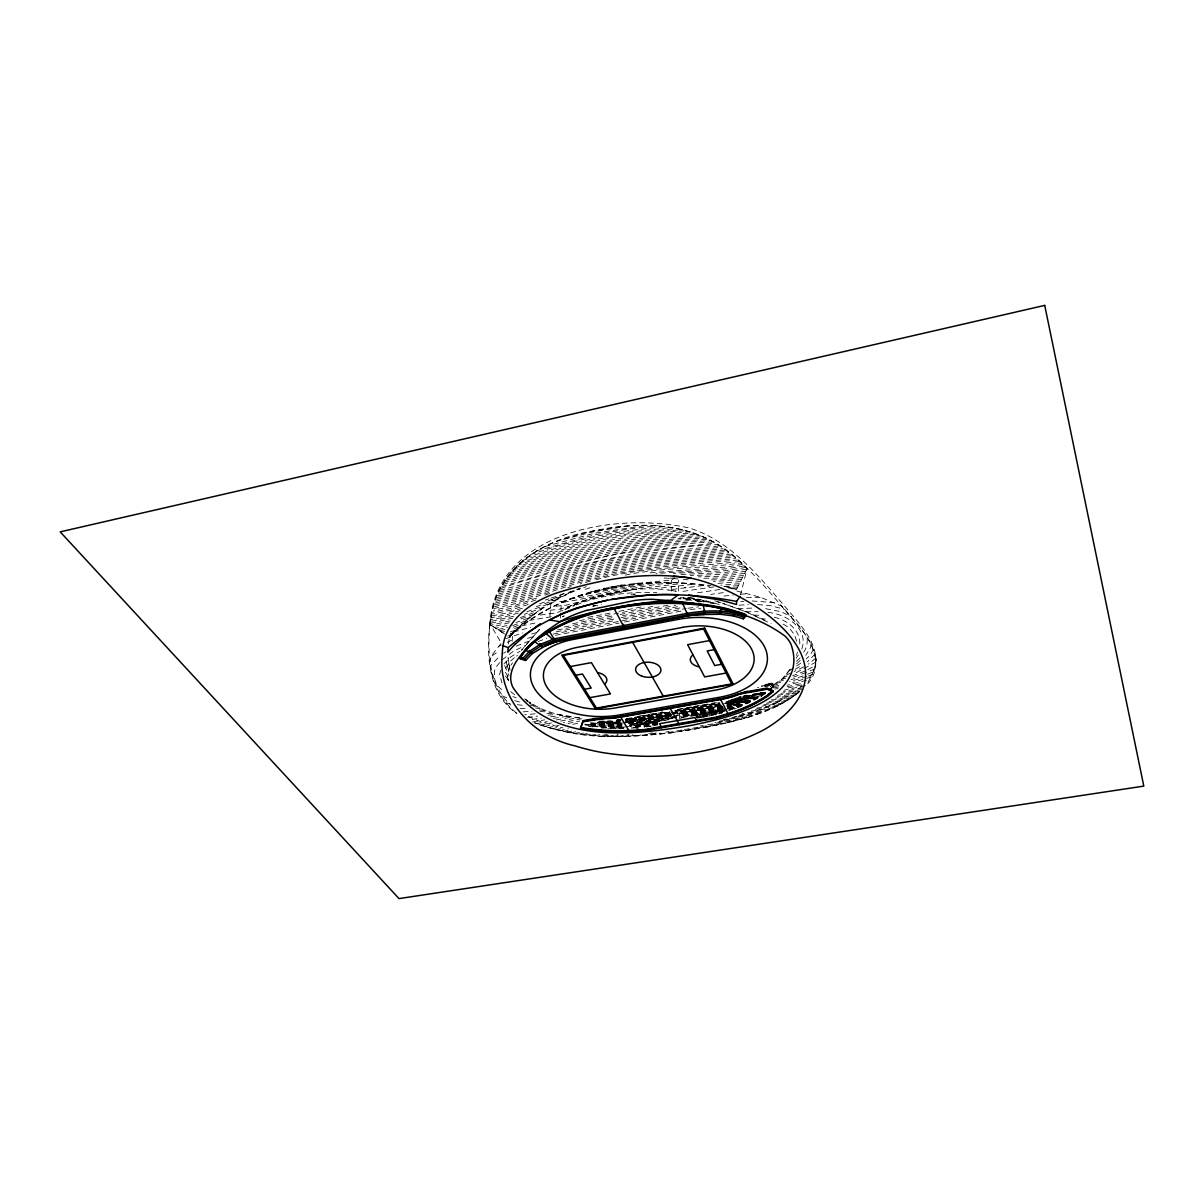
<?xml version="1.0" encoding="UTF-8"?>
<svg xmlns="http://www.w3.org/2000/svg" width="1204" height="1204" viewBox="0 0 1204 1204"><rect width="100%" height="100%" fill="white"/><g stroke="black" fill="none" stroke-linecap="round" stroke-linejoin="round"><path stroke-width="0.75" stroke-dasharray="5 3.75" d="M715.913 715.071L715.944 706.944L677.476 713.686M697.537 718.156L697.673 706.191M694.828 714.122L694.934 705.559M679.568 718.156L679.658 713.295L675.459 710.902L719.706 703.031M678.409 591.074L678.635 580.087M671.32 591.149L671.576 580.178L674.255 578.086M659.777 720.248L659.958 713.415M661.794 720.985L662.065 710.766M644.561 727.472L644.847 719.405L670.914 714.83M489.321 630.384C487.831 656.406 490.088 686.656 510.872 705.153M560.327 618.073L560.733 612.64M560.868 610.819L561.531 601.759A284.836 159.289 0.5 0 1 671.576 580.132M549.912 616.388L551.191 600.059L563.969 593.376M490.54 619.247L489.456 628.307L491.307 615.394L489.637 626.577C494.046 531.385 615.425 511.534 689.139 527.969C731.581 541.078 759.89 577.634 787.822 609.856C802.933 627.525 827.298 653.501 809.449 677.37M489.817 624.831C486.296 655.819 488.282 694.588 517.028 713.611M512.106 641.326L512.889 633.063C531.521 613.709 554.472 598.644 579.56 589.072M508.585 644.08L509.262 637.021C562.479 587.07 641.115 576.671 711.037 585.565M807.749 683.721C824.304 665.556 812.233 640.724 797.996 625.493C773.705 597.139 750.604 566.617 719.194 545.638C684.459 522.355 640.092 522.476 600.45 529.971C548.271 535.915 492.978 566.602 490.6 624.936L500.999 642.515M510.887 665.24L512.558 662.817M811.06 643.628L810.337 647.902L805.822 655.262M491.127 617.14C496.108 576.972 530.016 547.82 567.671 538.053C628.127 518.066 701.857 516.817 747.022 568.815L740.565 594.761M808.004 682.307L814.762 668.988L815.921 659.039L811.18 643.884L800.931 628.036L781.998 606.319L760.642 597.304L735.448 590.667M801.804 649.046C809.163 628.187 785.459 613.438 767.354 612.43M796.491 655.382L797.424 652.237M509.533 667.016L507.2 675.369L508.81 682.548M747.022 568.815L736.457 589.373L728.646 588.034M505.755 668.16L510.15 661.432L514.936 657.279M790.245 669.048L782.645 678.589L771.614 686.009M813.558 649.242L809.901 655.443L806.198 658.874M803.64 652.237C806.981 647.707 807.974 641.536 806.665 636.088M789.809 670.026L782.645 678.589M796.235 658.152L798.327 655.066M815.048 654.118L807.402 661.854M499.705 662.606L495.882 667.182L494.468 671.11L494.362 678.213L496.77 685.136L503.904 691.668M516.486 712.949C501.737 701.736 493.038 684.158 490.148 666.113L499.314 656.541M503.964 664.021L510.707 656.948L520.083 651.198M500.924 643.613C496.409 650.07 487.71 657.354 490.148 666.113M509.262 637.021L512.889 633.063M539.392 629.511L521.482 650.25L539.543 629.361M516.576 629.436L531.867 615.921M815.8 658.091L808.336 664.156M796.476 661.312L800.088 657.896M816.071 662.034L794.971 673.352M500.909 670.011L499.63 674.39L501.978 683.044M502.173 659.852L513.461 651.183L524.884 645.78M796.536 663.856L800.224 660.439M802.255 685.663L796.25 690.855M796.371 694.272L799.486 691.713M799.245 691.894C773.389 713.069 739.723 720.248 707.771 726.99M509.969 634.854C564.45 587.793 640.031 574.564 709.547 586.348M492.18 655.804L494.648 653.983A144.299 82.941 2.8 0 1 498.561 651.469M773.058 687.123L772.983 683.902L769.762 686.235M532.755 615.214L547.158 605.281M770.53 686.16L772.998 684.399L771.96 683.932L768.799 686.22M769.356 689.35L773.043 686.701L767.038 684.007L763.125 685.573M769.371 689.922L773.058 687.288L767.053 684.594L762.689 686.28M767.625 686.205L770.726 683.947L773.013 684.971M765.052 686.325L768.257 683.977L773.028 686.129M766.226 686.34L769.491 683.962L773.013 685.543M503.693 653.245L505.936 651.77M789.282 670.748L801.563 662.727M548.452 604.483L549.746 603.686M795.227 669.304L801.428 665.511M565.007 609.269C598.734 592.624 638.572 584.542 675.956 591.134M511.354 640.377L507.26 642.319M516.651 656.045L517.554 655.503M803.82 666.911L794.113 671.501M807.869 669.574L815.514 665.571M814.672 669.003L808.065 671.712M516.275 646.096L528.496 641.311M757.527 693.73L743.169 699.81A96.154 58.259 0.6 0 1 727.487 703.497M498.591 646.382L501.315 644.998M510.376 631.934L516.2 629.812M777.754 702.383L750.483 713.219L719.255 721.362M565.127 609.721L566.587 609.043M777.844 705.77L755.013 714.98M786.092 675.173L792.518 672.238M756.473 693.85L742.236 699.208A92.964 56.272 0.6 0 1 726.599 702.925M754.155 693.76L752.44 694.512M755.104 693.895L752.47 695.054M568.047 608.366L569.658 607.659M519.315 626.802L513.822 628.744M572.923 606.259L574.579 605.582M804.814 671.185L792.683 675.745M752.033 695.235L741.529 698.982A91.369 55.279 0.6 0 1 726.147 702.639M806.409 672.389L790.817 678.108M750.709 695.25L745.366 697.266M526.72 611.813L550.258 603.37M528.165 618.239L529.926 617.532M749.385 695.25L740.114 698.516A88.178 53.307 0.6 0 1 725.244 702.052M748.09 695.25L739.406 698.29A86.583 52.314 0.6 0 1 725.711 701.601M807.673 674.165L813.708 671.757M812.655 674.526L808.471 675.941M538.128 641.597L546.736 638.195M746.796 695.235L743.425 696.499M762.403 685.844L761.334 686.265M576.234 604.92C601.729 594.776 629.481 591.51 656.767 592.624M745.095 695.385L743.44 696.002M505.83 638.632L522.611 632.958M758.61 687.303L757.512 687.725M528.15 618.239L515.929 622.513M520.143 610.578L506.914 614.702L491.729 617.667M512.784 618.103L490.811 623.311M533.974 614.341L518.984 619.533M536.653 598.012L514.755 605.477L493.444 610.368M535.991 599.968L509.969 608.592L493.008 612.204M520.459 617.547L538.82 610.834M512.633 625.583L526.058 620.767M513.446 627.133L522.626 623.702M736.622 700.006L750.86 695.099M561.531 611.045L562.84 610.563M543.892 607.283L524.131 614.401M784 677.265L787.145 676.151M545.412 600.043L548.843 598.855M551.116 598.072L565.805 593.151M583.624 587.612L586.348 586.649M571.945 605.401L559.679 609.209L545.758 610.759M504.912 629.376L500.111 630.836M510.33 633.755L513.371 632.582M742.04 698.23L747.383 696.379M560.327 611.466L557.602 612.369M742.567 696.8L739.121 697.929M744.915 697.432L740.821 698.756A89.773 54.3 0.6 0 1 725.696 702.338L728.465 704.129L733.176 702.955M557.527 599.216L534.772 607.177M740.942 696.875L738.835 697.567M739.768 696.8L738.94 697.071M806.785 676.482L789.583 681.614M811.361 676.979L792.563 682.472M536.382 550.935L594.716 534.817L628.097 529.128L658.287 525.591M530.528 554.502L560.161 545.246L595.137 536.337L628.353 530.663L666.203 526.344M803.128 675.971L791.073 679.673M726.93 704.746L729.714 703.828L728.465 704.054M726.659 705.409L736.442 702.037L727.938 703.783M526.208 557.572L560.823 546.721L595.574 537.872L628.608 532.198L672.765 527.277M532.288 636.931L526.058 638.888M509.247 622.784L493.505 626.667M522.536 560.432L561.47 548.196L595.995 539.392L628.864 533.733L677.882 528.345M519.391 563.111C560.026 549.566 601.413 537.436 644.23 533.417L682.683 529.444M736.487 700.051L725.515 703.392L763.667 695.069M567.897 587.642L571.132 586.649M549.746 593.557L542.553 595.98M568.845 592.263L580.554 588.711M724.131 710.781L695.912 716.636M724.131 711.353L717.193 713.37M545.186 546.466L594.279 533.282L647.617 525.155M750.528 716.576L719.255 724.688L679.613 731.701M539.663 603.731L566.527 594.565M723.499 710.39L695.927 716.064M516.847 565.594C571.569 545.939 628.744 534.365 686.747 530.603M514.484 568.002C571.238 547.639 630.49 535.509 690.675 531.792M743.229 699.795L744.283 699.479A168.214 104.432 2 0 1 727.156 705.8M513.536 632.025L530.678 627.344M722.249 706.191L679.643 714.363M722.249 706.763L679.628 714.935M722.249 707.335L679.628 715.507M722.249 707.907L679.613 716.079M722.249 708.479L679.598 716.636M722.249 709.051L679.583 717.208M722.249 709.623L679.583 717.78M722.249 710.194L690.479 716.44M722.249 712.497L719.089 713.415M722.249 713.069L720.985 713.43M721.362 705.89L679.658 713.791L719.781 704.987M536.382 632.627L531.461 634.011M512.483 570.275C570.967 549.37 631.949 536.728 693.956 533.011M510.707 572.457C570.846 551.071 633.485 537.932 697.251 534.245M781.727 679.312L785.73 678.198M783.578 680.14L779.139 681.344M508.946 574.639C570.666 552.817 634.854 539.151 700.292 535.494M585.46 582.495L591.901 580.704M563.668 539.317L593.858 531.747L627.796 526.013M716.561 713.551L695.912 717.208M716.561 714.122L697.718 717.464M528.285 604.453L510.737 610.127L492.587 614.025M806.484 680.35L787.22 685.211M580.162 583.97L581.683 583.564M595.98 579.786C642.605 566.663 691.382 567.611 738.94 561.531M720.97 705.71L679.959 714.469A333.448 221.957 4.2 0 1 676.528 715.025M726.96 704.22L758.249 697.327M507.531 576.701C570.591 554.502 636.073 540.461 702.895 536.773M506.282 578.688C570.621 556.248 637.337 541.68 705.499 538.053M505.033 580.674C570.651 557.949 638.602 542.944 708.102 539.332M521.452 625.869L537.375 622.588M522.34 608.231L506.101 613.137L492.15 615.846M722.204 706.477L671.396 716.696L593.196 726.795M728.405 704.987L755.751 699.042M776.113 683.375L784.225 681.464M801.744 684.925L785.505 688.462M805.341 685.678L784.015 690.163M723.453 707.23L680.395 716.094M726.644 706.492L750.438 701.285M800.374 683.752L786.302 686.912M724.688 707.982L705.378 712.211A591.585 435.336 8.6 0 1 680.621 716.907M727.984 707.26L749.625 702.654M703.061 585.55L668.28 589.945M743.395 697.748L766.813 693.203M721 705.83L717.208 706.673M566.467 608.321A99.721 72.33 8.2 0 1 592.985 597.816L636.735 589.057M713.897 586.89L682.171 591.465M503.814 582.661C570.636 559.785 639.64 544.238 710.375 540.641M502.851 584.557C570.741 561.546 640.754 545.427 712.633 541.966M501.887 586.468C548.046 573.962 592.94 555.36 641.055 550.981A54.887 34.886 1.7 0 1 649.332 549.912L714.875 543.275M500.909 588.365C571.298 564.827 642.575 548.181 716.997 544.599M702.474 709.291L678.695 713.927M725.922 708.75L706.131 712.964A737.525 570.229 12.5 0 1 690.103 716.064M612.204 593.647L636.916 588.831L681.855 583.519M727.622 708.373L743.365 705.062M518.322 613.032L502.429 617.622L491.307 619.473M555.661 729.714L562.509 728.269M559.393 730.632L568.348 728.751M563.156 731.445L569.898 730.015M566.933 732.213L574.398 730.647M581.758 718.713L563.427 722.535M548.136 727.637L559.002 725.365M568.047 723.469L579.801 721M551.899 728.736L559.514 727.156L562.99 727.833M778.898 685.512L772.095 686.867M570.741 732.875L577.815 731.385M574.564 733.507L581.607 732.077M727.156 709.487L706.868 713.701A970.304 795.889 21.6 0 1 698.696 715.311M611.888 593.707L566.648 605.07L553.81 606.5M572.743 724.326L579.425 722.942M728.902 709.126L741.348 706.567M607.373 734.32L599.246 735.945M603.655 736.201L611.662 734.545M544.343 726.448L553.012 724.673M726.644 710.601L707.621 714.454A1460.271 1215.965 45.7 0 1 699.268 716.064M608.441 736.321L618.149 734.425M613.318 736.427L621.716 734.741M498.215 629.557L507.742 627.179M501.993 632.115L504.536 631.603M772.667 685.407L781.155 683.676M728.39 710.24L731.972 709.517M507.682 635.953L510.722 635.336M802.556 687.89L783.398 691.623M578.537 734.019L584 732.905M801.759 689.486L780.944 693.399M582.51 734.485L590.487 732.89M799.847 691.322L777.558 695.28M586.498 734.967L590.592 734.139M621.986 728.42L622.754 728.269M540.506 725.124L551.552 722.927M560.582 721.121L577.438 717.765M618.51 736.412L629.075 734.38M623.988 736.351L632.672 734.651M621.971 584.918L603.776 588.304M553.96 613.212L537.646 615.394M551.236 616.764L529.519 620.376M722.43 712.422L696.439 717.449M625.222 575.061C663.269 567.204 702.414 568.694 740.626 562.99M592.789 606.334L601.624 604.604M590.607 735.358L595.89 734.335M594.942 735.644L601.398 734.38M629.782 736.186L638.331 734.575M500.051 590.231L520.203 584.978L570.53 568.679L601.955 560.658L644.366 553.539L719.014 545.954M499.284 592.082L514.951 588.274L571.178 570.139L602.376 562.163L644.306 555.089L721.015 547.308M498.516 593.918L515.613 589.794L571.825 571.599L602.798 563.668L644.23 556.639L723.032 548.663M497.764 595.769L516.29 591.299L572.472 573.044L613.769 563.051L651.996 557.196L724.913 550.047M587.898 617.381L611.677 612.761M618.976 611.331L642.981 606.665M579.455 620.692L652.703 606.47M572.728 623.672L614.597 615.56M620.045 614.491L669.755 604.859M564.179 626.998L615.124 617.125M622.423 615.711L675.715 605.401M557.467 629.948L615.665 618.706M621.113 617.652L678.002 606.65M556.203 631.859L616.192 620.271M623.476 618.871L682.096 607.553M553.118 634.102L618.54 621.49M622.182 620.797L686.19 608.456M555.495 635.306L619.082 623.07M624.53 622.016L681.148 611.12M774.759 689.124L778.055 688.492M589.102 726.057L622.047 721.106M709.096 715.944L716.245 714.559M636.058 735.93L644.095 734.38M642.891 735.524L656.526 732.935M513.777 616.237L491.051 621.399M585.806 725.109L610.804 720.925M648.775 733.537L652.297 732.86M650.672 734.922L660.529 733.086M536.593 723.619L547.293 721.602M739.512 715.056L766.256 710.857M733.733 716.967L736.938 716.35M707.561 727.02L670.854 732.845L628.322 736.246M773.705 687.92L779.078 686.912M752.605 694.467L758.746 693.308M700.412 717.569L705.619 716.591M747.413 712.783L770.169 709.246M665.661 732.122L669.078 731.475M659.476 734.124L681.976 729.97M719.902 721.03L722.611 720.519M670.869 732.83L705.95 726.644A35.578 19.941 0.3 0 1 707.32 726.403L721.723 724.086M745.637 567.46L725.44 570.681L673.292 573.39M746.856 569.131L724.838 572.502L679.492 574.534M745.788 571.223L724.251 574.323L690.298 575.557M744.719 573.3L723.649 576.144L698.185 576.851M638.903 583.067L588.741 592.248M743.651 575.392L723.062 577.965L703.768 578.281M742.582 577.468L722.46 579.786L710.134 579.861M741.513 579.545L713.34 581.532M740.445 581.607L717.734 583.383M739.391 583.684L720.85 585.189M738.323 585.746L724.688 586.408M737.269 587.808L731.355 588.094M532.635 722.024L544.765 719.826M556.173 719.932L572.005 717.072M797.8 693.068L777.287 696.604M795.678 694.798L775.451 698.154M761.726 686.114L767.068 685.166L773.073 687.86M760.296 693.022L763.803 692.405M601.594 728.119L621.144 725.079M607.809 728.375L623.025 725.997M684.369 729.549L732.228 721.602M639.204 716.079L646.488 714.8M648.309 714.484L653.787 713.52M677.416 709.367L684.564 708.102M686.355 707.786L691.713 706.838M693.504 706.522L700.653 705.273M702.444 704.957L709.592 703.693M711.383 703.377L714.95 702.76M626.968 718.607L656.12 713.475M657.941 713.159L665.225 711.865M678.033 709.623L716.937 702.775M625.689 719.194L667.543 711.835M674.827 710.556L719.239 702.745M626.231 719.465L669.86 711.79M670.357 712.076L626.757 719.736A88.223 52.434 3.1 0 1 625.839 719.887M675.82 711.112L720.158 703.317M669.048 712.663L627.284 719.992A89.788 53.382 3.2 0 1 626.351 720.158M676.302 711.383L718.758 703.934M669.544 712.949L627.826 720.263A91.353 54.346 3.2 0 1 625.929 720.594M671.35 712.617L722.912 703.572M670.041 713.219L628.353 720.534A92.919 55.309 3.2 0 1 626.426 720.865M671.847 712.903L727.05 703.211A94.544 57.265 0.6 0 0 742.943 699.434L753.584 695.656L752.53 696.198A155.497 96.019 1.8 0 1 727.698 706.146M670.523 713.49L628.879 720.805A94.484 56.272 3.2 0 1 626.125 721.256M672.344 713.174L723.8 704.144M671.019 713.776L625.945 721.632M672.84 713.445L724.251 704.43M629.933 721.331L724.703 704.716M675.564 713.701L636.961 720.459L639.926 720.278M679.237 713.054L721.331 705.679M670.493 715.402L643.839 719.977M670.477 715.974L644.802 720.459L633.545 721.211M670.462 716.546L644.787 721.03L625.99 722.054M675.956 716.139L644.772 721.602L632.521 722.385A166.92 102.927 2.9 0 1 627.57 722.581M675.941 716.711L644.742 722.159L633.74 722.897M672.253 717.93L644.727 722.731L633.725 723.469M672.253 718.487L644.712 723.303L633.695 724.025A142.945 87.034 2.9 0 1 629.812 724.206M668.566 719.706L644.682 723.86L633.68 724.597A142.975 87.019 2.9 0 1 629.782 724.778M763.833 704.746L785.956 701.345M497.086 597.59L516.952 592.804L573.104 574.504L613.92 564.601L651.861 558.746L726.749 551.432M496.469 599.426L516.305 594.716L573.751 575.963L614.055 566.151L651.725 560.296L728.601 552.832M671.516 582.856C634.342 585.851 598.418 596.838 561.817 602.527M657.534 722.189L633.65 725.169A143.02 87.004 2.9 0 1 629.767 725.335M679.568 718.352L683.21 717.719M657.504 722.761L633.635 725.741A143.05 86.989 2.9 0 1 629.737 725.907M657.489 723.333L633.605 726.298A143.095 86.974 2.9 0 1 629.722 726.479M657.474 723.905L633.59 726.87A143.125 86.959 2.9 0 1 631.633 726.945M657.459 724.477L641.852 726.93M646.413 726.96L653.772 725.681M697.718 718.035L701.36 717.403M703.181 717.087L710.45 715.823M495.867 601.232L516.983 596.221L574.398 577.408L614.206 567.701L651.59 561.847L730.437 554.216M495.265 603.053L517.645 597.726L575.03 578.853L614.341 569.251L657.7 562.659L732.167 555.676M600.254 726.975L621.249 723.83M494.724 604.875L518.322 599.231L575.678 580.313L614.491 570.786L657.444 564.209L733.853 557.136M769.07 701.571L791.058 698.124M494.302 606.711L518.999 600.721L576.325 581.758L614.627 572.336L657.188 565.76L735.554 558.596M493.866 608.547L514.048 603.957L576.957 583.203L614.777 573.872L656.933 567.31L737.239 560.071M692.345 584.376L655.307 588.666M510.18 620.933L490.976 625.162M700.246 725.967L703.271 725.455M506.854 625.583L496.018 628.172M742.311 564.45L726.644 567.024L647.752 572.999M743.997 565.91L726.042 568.845L655.924 573.495M793.421 696.469L770.605 700.111M676.949 717.509L629.933 723.92M719.766 589.493L695.897 593.06M676.814 716.681L627.66 723.032M715.01 722.641L716.079 722.46M707.666 724.703L740.129 719.51M532.183 719.48L541.394 718.02M654.073 725.5L657.64 724.928M717.855 722.189L746.676 717.629M788.605 699.75L765.789 703.241M657.911 723.995L631.468 728.014A143.201 86.929 2.9 0 0 633.53 727.984L638.376 727.728M723.378 719.54L726.298 719.089M724.417 720.233L752.349 715.853M553.373 718.382L567.009 716.29M646.623 726.659L650.506 726.057M729.323 718.517L757.421 714.153M650.702 582.525L578.748 595.559M615.214 728.315L658.453 722.129M738.112 716.184L762.042 712.482M658.182 723.062L632.461 726.825M661.237 582.525C630.414 585.58 600.555 594.942 569.989 598.93M756.699 708.133L780.252 704.506M751.161 711.128L773.781 707.651M741.965 713.596L744.042 713.295M671.14 715.086L626.516 719.134M783.232 702.925L761.696 706.176M755.254 709.367L777.182 706.071M644.847 719.405L631.242 721.316M723.258 592.624L710.676 594.385M671.35 715.071L625.96 719.164M629.647 725.079L661.959 720.729A674.722 511.023 10.7 0 0 665.135 720.248M527.548 717.433L537.661 716.094M723.98 596.085L733.386 594.957M683.616 598.764L691.457 597.756L687.785 597.5M685.828 600.164L694.723 599.02M695.581 600.57L701.149 599.863A149.943 88.027 1.2 0 0 697.763 599.502L684.173 598.478A158.16 92.512 1.3 0 0 678.574 598.207M697.914 601.955L707.019 601.202A158.988 92.904 1.3 0 0 678.559 598.824M687.981 608.231L698.696 606.861M690.148 609.615L700.713 608.276M673.788 732.514C627.51 738.172 578.582 740.129 534.456 722.761L552.184 728.661L573.811 733.206M550.559 716.786L562.373 715.402M535.088 713.791L525.11 714.8M625.689 721.813L629.963 721.346L626.742 719.721M740.791 601.458L743.982 601.308M617.456 720.188L624.063 719.54M625.433 720.79L653.983 718.081A333.448 221.957 4.2 0 0 671.38 715.823M670.026 578.221L675.248 577.875M740.355 594.219L748.436 593.753M739.015 605.191L748.482 604.634M625.644 719.42L632.657 718.878M642.861 720.052L640.904 720.203M547.971 715.116L558.024 714.423M523.168 711.85L531.912 711.263M638.406 727.171L633.56 727.442A143.171 86.944 2.9 0 1 631.618 727.517M638.361 728.3L636.284 728.435M737.992 608.682L752.65 608.065M745.893 611.752L758.114 611.692M746.36 597.47L760.868 597.38M612.836 722.656L603.625 722.701M626.426 736.427L602.737 736.171M772.983 683.902C772.336 680.742 758.445 688.086 767.068 685.753L771.583 687.77M752.124 600.962L774.353 602.587M546.947 713.43L553.975 713.325M710.179 602.828L713.43 602.798M603.866 722.701L612.068 722.43A92.919 55.309 3.2 0 0 619.578 721.783M603.565 722.701L603.415 722.701A155.632 95.417 2.9 0 0 620.542 723.258M753.839 615.078L761.756 615.334M519.962 708.434L527.292 708.524M598.93 721.151L610.729 720.94A85.078 50.523 3.1 0 0 611.211 720.91M598.99 721.452L611 721.241A86.643 51.471 3.1 0 0 619.864 720.413M599.05 721.753L611.271 721.542A88.223 52.434 3.1 0 0 620.286 720.699M599.11 722.054L611.542 721.828A89.788 53.382 3.2 0 0 619.744 721.106M599.171 722.355L611.798 722.129A91.353 54.346 3.2 0 0 620.15 721.392M602.587 722.671L596.732 722.415M664.217 577.98L678.409 578.989M551.191 600.059L561.531 601.759M757.707 604.558L770.259 605.642L784.933 609.39M540.024 711.489L550.108 712.136M761.921 618.796L765.292 619.022M688.176 579.831L680.004 579.139M602.452 723.198L594.189 722.385M693.986 598.554L683.044 597.831A157.107 91.971 1.3 0 0 678.574 597.605M696.634 601.172L703.377 601.91M580.102 718.035C562.253 716.395 544.103 712.166 529.143 701.872M517.284 704.701L522.596 705.303M579.576 718.005L556.519 714.062M539.452 709.999L546.405 710.827M765.699 608.682L780.674 611.617L791.449 616.644M710.059 602.843L714.454 603.565M689.651 597.425L694.151 598.283M671.335 590.351L677.882 591.57M697.507 599.005A148.814 126.42 12.1 0 1 701.977 600.074L704.716 600.706A120.355 104.086 3.4 0 1 719.932 604.739L720.684 605.01M535.494 707.892L542.869 709.367M506.116 702.85L510.105 703.738M514.65 700.698L521.407 702.474M723.905 586.213L736.457 589.373L726.659 586.574M557.648 726.629L537.736 720.579L524.793 714.74M530.407 705.123L539.392 707.771M717.78 601.819L721.03 602.798M774.307 617.261C787.055 620.09 800.6 629.873 799.772 644.381M714.785 600.841L724.718 604.032M722.611 603.339L745.788 611.677L771.132 623.687M727.968 605.13L748.166 612.64L766.301 620.948M516.245 697.929L512.919 696.544M529.384 703.317L535.961 706.011M506.749 697.808L500.668 695.129M526.193 700.803L532.529 704.039M524.628 699.012L527.578 700.878M504.596 633.996L490.6 624.936L504.732 633.966M525.456 699.163L527.909 700.969M510.707 691.668L515.101 695.114M505.424 672.344L508.916 678.288M504.642 665.571L509.051 675.805M796.672 641.16L794.294 634.478L790.11 629.09A36.255 22.063 -1 0 0 780.312 622.784M508.63 670.493L506.101 661.658L508.555 670.402M683.27 597.455L683.661 598.975M510.044 670.342L508.088 657.67L509.879 670.312M703.392 600.435L703.572 602.03M815.996 659.762L815.484 654.856L816.026 661.131L815.951 659.386M795.949 690.765A161.998 77.763 3 0 1 777.423 702.233M686.4 716.741A674.722 511.023 10.7 0 1 680.847 717.719M633.59 594.475A153.691 90.481 1.3 0 1 635.17 594.264M621.354 722.686A166.92 102.927 2.9 0 1 613.874 722.641A94.484 56.272 3.2 0 0 620.511 722.009M633.725 722.836A155.632 95.417 2.9 0 1 628.097 723.107M761.078 692.195A142.945 87.802 1.6 0 1 727.713 706.733M633.71 723.393A154.458 94.604 2.9 0 1 627.871 723.679M622.016 723.815A154.458 94.604 2.9 0 1 602.452 723.273M562.659 616.854A154.082 90.345 1.5 0 1 563.984 616.222M593.166 605.522A154.082 90.345 1.5 0 1 595.077 605.01M761.756 692.375A144.074 88.479 1.6 0 1 727.728 707.335M622.001 724.417A142.945 87.034 2.9 0 1 590.306 722.611M593.12 606.094A155.858 91.278 1.5 0 1 595.017 605.567M762.749 692.36A144.104 88.464 1.6 0 1 727.728 707.907M621.971 724.989A142.975 87.019 2.9 0 1 590.276 723.168M763.727 692.33A144.149 88.449 1.6 0 1 727.743 708.479M621.941 725.56A143.02 87.004 2.9 0 1 590.246 723.739M764.706 692.3A144.179 88.434 1.6 0 1 727.743 709.051M621.926 726.117A143.05 86.989 2.9 0 1 587.522 723.95M620.331 720.022A85.078 50.523 3.1 0 1 616.719 720.443M765.669 692.27A144.224 88.419 1.6 0 1 727.743 709.623M621.896 726.689A143.095 86.974 2.9 0 1 584.828 724.146M737.42 698.44A84.987 51.32 0.6 0 1 728.796 700.608M619.894 719.736A83.512 49.56 3.1 0 1 617.231 720.052M765.684 692.842A144.254 88.404 1.6 0 1 727.743 710.194M623.838 727.231A143.125 86.959 2.9 0 1 584.783 724.703M736.728 698.2A83.392 50.342 0.6 0 1 728.254 700.337M619.458 719.45A81.947 48.611 3.1 0 1 616.839 719.766M765.684 693.429A144.299 88.389 1.6 0 1 729.489 710.209M623.807 727.803A143.171 86.944 2.9 0 1 588.771 725.846M686.852 599.848A156.881 91.715 1.3 0 1 713.37 602.933M761.816 696.409A144.345 88.374 1.6 0 1 760.823 696.996M736.381 708.419A144.345 88.374 1.6 0 1 734.681 709.036M623.777 728.375A143.201 86.929 2.9 0 1 602.211 727.788M592.759 726.9A143.201 86.929 2.9 0 1 588.741 726.403M796.07 694.166A162.254 77.598 3 0 1 777.498 705.604M602.617 736.472A161.772 83.874 -5.4 0 1 573.601 733.477M509.352 637.082A284.204 229.633 26.6 0 1 516.952 629.737M550.168 604.077A214.959 161.953 10 0 1 558.159 599.532M557.482 598.839A200.21 152.577 11.3 0 1 568.845 593.166M568.634 592.925A179.02 136.248 11 0 1 580.117 588.079M585.189 589.343A167.777 127.052 10.7 0 1 592.037 587.221M666.61 583.398A206.411 111.174 5.9 0 1 671.787 583.714M671.636 586.378A197.938 118.775 6.4 0 1 675.233 586.664M684.248 587.567A197.938 118.775 6.4 0 1 686.054 587.778M654.705 575.647A203.04 138.52 6.5 0 1 656.767 575.662M631.046 594.355A148.799 125.035 16.3 0 1 635.17 593.918M562.524 616.749A149.01 125.065 16.6 0 1 564.194 615.711M620.722 726.599A149.01 122.673 -2.4 0 1 612.941 726.99M740.911 696.755A151.283 107.051 16.5 0 1 730.994 699.569M508.555 680.094L505.379 675.895L508.585 680.14"/><path stroke-width="1.5" d="M688.628 615.891A78.862 47.272 0.4 0 1 703.964 614.507A73.113 63.195 10.5 0 0 688.643 615.59L555.902 641.822L549.536 631.709L546.255 633.65A137.993 80.698 1.9 0 0 534.742 641.687L525.772 650.401A123.244 72.436 2.2 0 0 519.872 658.769L525.636 660.454L532.349 653.516L545.397 645.901A74.964 44.127 3.2 0 1 554.728 642.259L555.571 641.928L553.599 638.827M563.081 639.926L688.643 615.575M720.504 609.645L720.067 614.251L703.964 614.507M507.832 651.846L508.238 647.617C570.034 593.286 658.844 586.784 736.532 601.413L740.129 596.492M720.925 608.411L720.067 614.251L733.402 615.906L743.259 618.796L745.908 615.906L720.925 608.411A126.661 74.844 1.1 0 0 703.347 605.507A155.722 90.797 1.2 0 0 690.629 604.257L682.939 603.776A157.453 91.76 1.3 0 0 614.281 608.893M734.636 612.234L733.402 615.906L735.403 612.219M580.644 727.818L583.067 720.624L594.821 718.562M580.614 728.39L583.007 721.768L608.411 717.885A69.38 40.996 3.1 0 0 620.286 716.47L720.248 698.832A70.6 42.456 0.6 0 0 731.851 696.078L747.263 691.322M743.259 618.796L745.547 614.612M515.207 644.26L529.67 631.468M531.19 643.688L540.596 636.224L553.524 628.353A158.221 92.136 1.5 0 1 614.341 607.659M768.197 694.272L773.134 690.765L767.114 688.071L745.547 691.894L733.657 696.439A73.79 44.413 0.6 0 1 721.166 699.419L621.384 717.012A72.511 42.892 3.1 0 1 608.562 718.517L595.408 718.592M768.212 694.858L773.149 691.352L767.129 688.658L741.212 693.233L732.935 696.198A72.195 43.434 0.6 0 1 720.699 699.118L620.843 716.741A70.946 41.944 3.1 0 1 608.291 718.216L592.699 718.607M768.227 695.445L773.164 691.924L767.144 689.23L736.035 694.723M534.967 627.495L540.37 623.762M549.536 631.709L555.42 628.473A157.197 91.489 1.5 0 1 613.649 609.013M545.397 645.901L554.713 642.259M556.323 641.747L563.096 639.64M768.513 695.581A142.659 87.034 1.6 0 1 728.495 714.559L715.913 718.321L644.456 730.708L633.409 731.43M726.012 714.785L715.913 717.75L644.471 730.136L633.439 730.858A143.396 86.838 2.8 0 1 580.554 728.059M587.146 610.383L634.929 600.435A83.738 50.643 1.7 0 1 651.981 599.291C697.402 602.572 747.669 608.456 785.128 636.179A55.173 33.276 -0.4 0 1 790.757 643.673C808.862 692.435 743.786 713.536 708.253 721.693A318.082 208.142 4 0 1 690.464 725.515C631.573 735.719 551.176 744.162 512.919 687.409A57.958 34.088 3.8 0 1 510.677 677.852C510.993 666.143 519.33 656.707 526.735 648.414A234.75 134.442 -0.1 0 1 545.156 631.814L560.071 621.7A105.019 62.623 2.2 0 1 587.085 610.293M614.491 607.945C650.31 600.104 687.875 600.344 723.724 607.839A119.467 70.901 1.1 0 1 745.863 614.747L744.915 615.786C726.509 609.209 706.477 610.247 687.484 613.287L554.788 638.737A4.756 2.875 4.3 0 0 553.75 639.038L540.25 644.351L529.775 651.078L522.717 658.407L519.962 657.595A117.857 69.411 2.3 0 1 531.13 643.658M614.461 608.532C650.295 600.706 687.86 600.947 723.724 608.441A119.497 70.885 1.1 0 1 745.878 615.334L744.087 617.291C726.072 610.864 706.492 611.933 687.905 614.883L555.345 640.287A3.115 1.881 4.3 0 0 554.653 640.483L541.303 645.72L531.054 652.297L524.176 659.431L519.917 658.182A117.887 69.396 2.3 0 1 531.069 644.245L540.551 636.811L553.479 628.939A158.251 92.106 1.5 0 1 614.311 608.246M607.388 600.149L576.611 607.96L562.509 613.378L549.626 620.015L560.071 621.7A287.169 158.055 0.5 0 1 671.095 600.254L678.334 594.746A168.199 98.171 1.4 0 0 650.867 594.821L611.617 599.366M570.38 666.549L591.39 662.621L610.473 693.925L589.885 697.643M709.487 640.588L687.619 644.667L704.656 676.919L726.057 673.051M575.828 675.248L582.465 674.014L591.194 688.056L584.617 689.245M714.122 649.663L707.184 650.958L714.709 665.541L721.587 664.292M583.037 721.196L603.911 718.081M614.431 609.134L624.56 628.157M580.539 728.571A140.793 85.123 2.8 0 0 629.541 731.596L629.782 731.596M688.658 595.047L718.291 599.712A170.351 167.115 -17.9 0 1 724.673 601.217L736.547 604.483L736.532 601.413M738.594 612.174L743.952 613.754M502.881 645.72L508.238 647.617M525.772 650.401L532.349 653.516L529.188 650.521M522.16 658.001L525.636 660.454M534.772 641.687L542.357 647.09L539.723 643.673M546.255 633.65L555.571 641.928M697.507 721.572L694.783 717.539L659.672 723.664L661.613 727.803M620.286 716.47L629.541 731.596M632.627 642.334L663.253 696.153M669.845 707.726L679.447 724.642M720.248 698.832L728.495 714.574M682.834 603.776L688.116 615.996M554.728 638.556L555.902 641.822M623.371 624.304L624.575 627.871M687.288 612.55L688.116 615.696M703.347 605.492L704.987 614.386L704.521 610.308M580.584 727.487A143.351 86.869 2.8 0 0 633.454 730.256L644.501 729.564L715.913 717.163L726.012 714.213A144.495 88.298 1.6 0 0 768.558 694.452M768.558 695.024A144.525 88.283 1.6 0 1 725.982 714.755M673.503 576.295A203.04 138.52 6.5 0 1 691.066 577.995M529.88 631.633A194.792 148.498 12.7 0 1 535.178 627.675M508.043 651.996A286.417 233.681 33.9 0 1 515.131 644.2M699.358 666.881A12.612 7.57 0.5 0 1 692.827 655.021M597.711 672.584A12.371 7.299 3.2 0 1 604.528 684.188M502.354 653.351C496.906 698.44 532.469 736.532 574.85 745.818A146.271 86.974 2.1 0 0 601.368 752.38C655.668 761.274 713.972 755.54 763.276 730.121A143.306 85.424 1.5 0 0 775.015 722.686L778.612 719.992A148.799 88.84 1.6 0 0 791.224 708.253C843.297 648.836 740.806 588.816 692.3 578.462C649.001 571.057 604.438 578.447 562.825 591.089C533.793 599.186 502.67 620.015 502.354 653.351M1044.726 305.395L60.2 531.867L399.006 898.605L1143.8 786.107L1044.726 305.395M678.469 619.338L573.119 639.474A66.581 39.341 3.1 0 0 534.546 688.568A66.581 39.341 3.1 0 0 619.383 714.965L719.435 697.282A67.755 40.74 0.6 0 0 764.239 646.292A67.755 40.74 0.6 0 0 678.469 619.338M682.683 627.359L577.875 647.24A53.578 31.65 3.1 0 0 546.736 686.762A53.578 31.65 3.1 0 0 615.093 707.982L715.643 690.073A54.511 32.779 0.6 0 0 751.582 649.076A54.511 32.779 0.6 0 0 682.683 627.359M704.686 628.112L561.666 655.111L595.438 708.825L733.266 684.218L704.686 628.112M703.542 628.955L563.382 655.412L596.447 708.087L731.626 683.932L703.542 628.955M641.582 676.031A12.672 7.555 1.9 0 0 660.921 670.267A12.672 7.555 1.9 0 0 642.274 662.968A12.672 7.555 1.9 0 0 641.582 676.031"/></g></svg>
